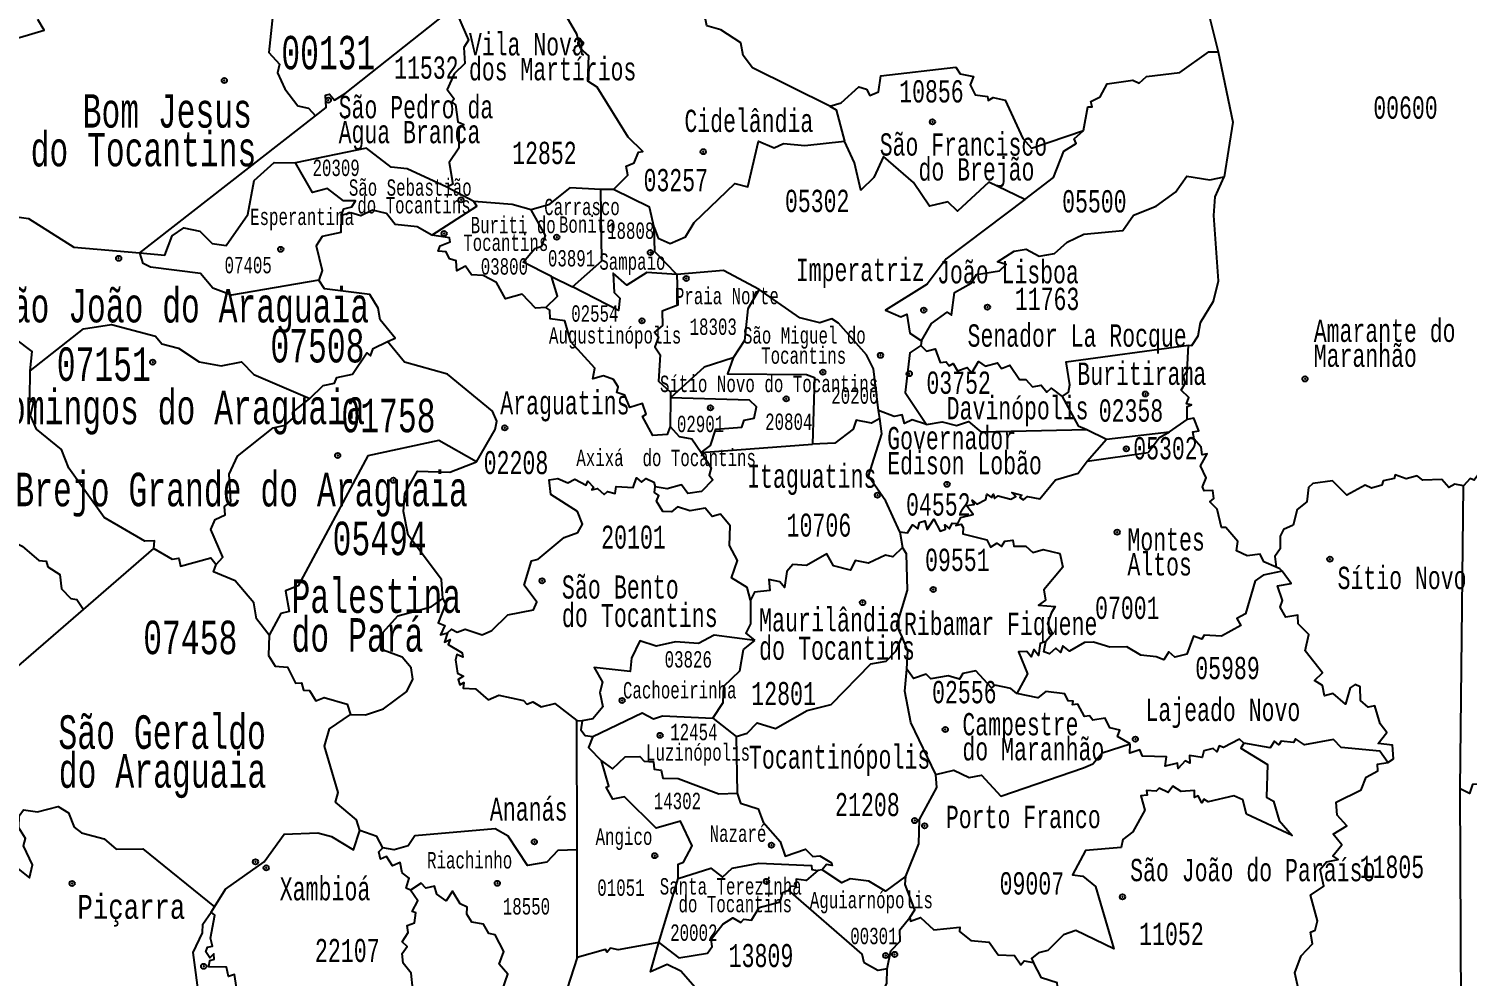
# Model space of a CAD drawing. Header units: millimetres. Extents: x 9851 to 10267, y 23387 to 23778.
# Drawn here: x 10101.29 to 10126.13, y 23658.81 to 23675.17 of the extents above; entities that cross this region are included whole.
import ezdxf
from ezdxf.enums import TextEntityAlignment as Align

# ---------------------------------------------------------------- set-up
doc = ezdxf.new("R2010")
doc.units = ezdxf.units.MM
doc.layers.add('3', color=7, linetype='Continuous')
doc.styles.add('MONOTXT', font='MONOTXT', dxfattribs={"height": 0.2})

# ---------------------------------------------------------------- blocks, each defined once
blk = doc.blocks.new('SEDE')
at = {"layer": '3', "color": 7, "linetype": 'Continuous'}
blk.add_circle((0, 0), 0.00451, dxfattribs=at)

msp = doc.modelspace()

# ---------------------------------------------------------------- linework, layer by layer
at = {"color": 7, "linetype": 'Continuous'}
for p, q in [((10103.205, 23671.305), (10106.237, 23673.674)), ((10108.971, 23672.189), (10108.507, 23672.441)), ((10111.383, 23672.401), (10111.169, 23672.399)), ((10110.317, 23670.897), (10110.68, 23670.72)), ((10116.703, 23669.786), (10116.691, 23669.706)), ((10112.369, 23668.799), (10112.363, 23668.308)), ((10115.985, 23668.446), (10115.96, 23668.58)), ((10120.99, 23668.215), (10121.293, 23668.427)), ((10119.561, 23668.254), (10119.898, 23668.086)), ((10119.569, 23667.706), (10119.898, 23668.086)), ((10119.898, 23668.086), (10120.99, 23668.215)), ((10112.902, 23667.859), (10114.822, 23667.998)), ((10126.007, 23662.05), (10126.067, 23667.278)), ((10116.334, 23666.489), (10116.378, 23666.218)), ((10102.234, 23665.145), (10103.444, 23666.196)), ((10098.765, 23662.155), (10102.234, 23665.145)), ((10110.754, 23663.227), (10110.842, 23663.222)), ((10110.757, 23660.995), (10110.754, 23663.227)), ((10113.099, 23663.267), (10113.507, 23662.954)), ((10113.507, 23662.954), (10113.52, 23661.974)), ((10126.035, 23656.668), (10126.007, 23662.05)), ((10110.759, 23659.135), (10110.757, 23660.995)), ((10114.992, 23660.649), (10114.914, 23660.64)), ((10112.167, 23659.395), (10112.504, 23660.501)), ((10104.438, 23659.918), (10104.496, 23660.011)), ((10110.759, 23659.135), (10110.354, 23657.897))]:
    msp.add_line(p, q, dxfattribs=at)
for points in [[(10115.12, 23673.837), (10113.784, 23674.501), (10113.624, 23674.713), (10113.584, 23674.932), (10113.241, 23675.158), (10112.995, 23675.228), (10112.972, 23675.34), (10112.69, 23675.503), (10112.71, 23675.574), (10112.62, 23675.585), (10112.434, 23675.951), (10112.203, 23676.086), (10112.147, 23676.25), (10111.56, 23676.504), (10110.956, 23676.949), (10110.789, 23676.989), (10110.692, 23676.939), (10110.503, 23677.014)], [(10111.383, 23672.401), (10111.635, 23672.647), (10111.603, 23672.804), (10111.741, 23672.857), (10111.817, 23673.041), (10111.892, 23673.057), (10111.641, 23673.3), (10111.101, 23674.169), (10110.942, 23674.268), (10110.958, 23674.708), (10110.816, 23674.832), (10110.75, 23675.079), (10110.567, 23675.397), (10110.617, 23676.143), (10110.173, 23676.755)], [(10104.627, 23676.659), (10105.512, 23675.528), (10105.43, 23674.765), (10105.614, 23674.565), (10105.58, 23674.411), (10105.708, 23674.139), (10105.932, 23673.842), (10106.117, 23673.804), (10106.237, 23673.674)], [(10121.523, 23675.946), (10121.549, 23675.631), (10121.682, 23675.377), (10121.83, 23674.779)], [(10106.237, 23673.674), (10106.425, 23673.816), (10106.41, 23674.03), (10106.483, 23674.044), (10106.566, 23673.94), (10106.753, 23674.055), (10108.633, 23675.547)], [(10108.633, 23675.547), (10108.883, 23674.977), (10108.803, 23674.85), (10108.817, 23674.576), (10108.635, 23674.399), (10108.511, 23674.128), (10108.634, 23673.965), (10108.592, 23673.909), (10108.654, 23673.861), (10108.698, 23673.566), (10108.803, 23673.522), (10108.712, 23673.451), (10108.715, 23673.111), (10108.545, 23672.864), (10108.611, 23672.49), (10108.507, 23672.441)], [(10100.83, 23671.964), (10100.923, 23672.101), (10100.813, 23672.175), (10100.806, 23672.379), (10100.535, 23673.032), (10100.58, 23673.294), (10100.733, 23673.565), (10100.74, 23673.93), (10100.693, 23674.123), (10100.483, 23674.409), (10100.614, 23674.928), (10100.784, 23675.068), (10101.124, 23675.022), (10101.552, 23675.151), (10101.441, 23675.335)], [(10119.505, 23673.418), (10119.579, 23673.829), (10119.651, 23673.828), (10119.632, 23673.916), (10119.793, 23674.001), (10119.911, 23674.223), (10120.357, 23674.29), (10120.466, 23674.237), (10120.593, 23674.351), (10121.17, 23674.421), (10121.667, 23674.774), (10121.83, 23674.779)], [(10121.83, 23674.779), (10122.083, 23673.559), (10121.934, 23672.62)], [(10115.12, 23673.837), (10115.318, 23673.896), (10115.622, 23674.171), (10115.753, 23674.131), (10115.814, 23674.025), (10115.965, 23674.083), (10116.003, 23674.364), (10117.301, 23674.514), (10117.375, 23674.398), (10117.602, 23674.353), (10117.544, 23674.209), (10117.635, 23674.031), (10117.843, 23674.005), (10117.854, 23673.935), (10117.942, 23673.987), (10118.153, 23673.94), (10118.456, 23673.281), (10118.606, 23673.114), (10119.505, 23673.418)], [(10115.12, 23673.837), (10115.234, 23673.775), (10115.374, 23673.235)], [(10112.09, 23671.743), (10112.155, 23671.559), (10112.363, 23671.467), (10112.63, 23671.58), (10112.779, 23671.831), (10113.484, 23672.502), (10113.704, 23672.443), (10113.889, 23673.234), (10114.162, 23673.116), (10114.319, 23673.191), (10114.69, 23673.157), (10115.374, 23673.235)], [(10118.492, 23672.226), (10117.87, 23672.525), (10117.327, 23672.022), (10117.158, 23672.184), (10116.846, 23672.112), (10116.57, 23672.52), (10116.049, 23672.966), (10115.883, 23672.607), (10115.655, 23672.389), (10115.548, 23672.861), (10115.374, 23673.235)], [(10118.492, 23672.226), (10118.987, 23672.606), (10119.166, 23673.06), (10119.376, 23673.193), (10119.345, 23673.274), (10119.505, 23673.418)], [(10108.507, 23672.441), (10107.822, 23672.756), (10107.547, 23672.783), (10107.117, 23673.113), (10105.893, 23672.859)], [(10103.205, 23671.305), (10103.635, 23671.267), (10103.764, 23671.596), (10103.962, 23671.739), (10104.242, 23671.682), (10104.455, 23671.467), (10104.695, 23671.432), (10105.071, 23671.967), (10105.179, 23672.557), (10105.527, 23672.863), (10105.893, 23672.859)], [(10106.679, 23671.947), (10106.726, 23672.064), (10106.865, 23672.1), (10106.931, 23672.203), (10106.721, 23672.203), (10106.448, 23672.416), (10106.186, 23672.346), (10105.893, 23672.859)], [(10116.703, 23669.786), (10116.88, 23670.082), (10117.146, 23670.282), (10117.222, 23670.226), (10117.274, 23670.619), (10117.563, 23670.781), (10117.655, 23670.932), (10118.051, 23670.993), (10118.167, 23671.105), (10118.018, 23671.147), (10118.308, 23671.333), (10118.511, 23671.369), (10118.736, 23671.245), (10119.005, 23671.293), (10119.219, 23671.489), (10119.508, 23671.626), (10120.18, 23671.689), (10120.366, 23671.956), (10120.756, 23672.113), (10121.093, 23672.355), (10121.29, 23672.628), (10121.685, 23672.565), (10121.934, 23672.62)], [(10121.316, 23669.708), (10121.374, 23669.702), (10121.485, 23669.872), (10121.522, 23670.104), (10121.75, 23670.471), (10121.836, 23670.819), (10121.752, 23671.95), (10121.78, 23672.273), (10121.934, 23672.62)], [(10111.169, 23672.399), (10110.63, 23672.429), (10110.264, 23672.136), (10109.964, 23672.046)], [(10110.68, 23670.72), (10111.184, 23671.167), (10111.169, 23672.399)], [(10112.09, 23671.743), (10112.01, 23672.096), (10111.383, 23672.401)], [(10108.25, 23671.609), (10107.994, 23671.755), (10107.615, 23671.797), (10107.463, 23671.983), (10107.223, 23672.043), (10107.019, 23671.943), (10106.851, 23671.997), (10106.679, 23671.947)], [(10108.25, 23671.609), (10109.025, 23672.109), (10108.971, 23672.189)], [(10109.964, 23672.046), (10109.633, 23672.14), (10108.971, 23672.189)], [(10110.317, 23670.897), (10109.827, 23671.142), (10110.026, 23671.377), (10110.147, 23671.422), (10110.21, 23671.607), (10109.964, 23672.046)], [(10118.492, 23672.226), (10117.134, 23671.202), (10116.805, 23670.764), (10116.082, 23670.317), (10116.346, 23670.2), (10116.454, 23670.244), (10116.506, 23669.919), (10116.703, 23669.786)], [(10101.31, 23669.268), (10101.347, 23669.601), (10101.063, 23669.814), (10100.913, 23669.834), (10100.603, 23670.196), (10100.662, 23670.237), (10100.641, 23670.657), (10100.701, 23670.695), (10100.622, 23670.806), (10100.671, 23670.861), (10100.593, 23670.91), (10100.674, 23671.087), (10100.422, 23671.275), (10100.365, 23671.482), (10100.64, 23671.655), (10100.83, 23671.964)], [(10100.83, 23671.964), (10101.28, 23671.899), (10102.063, 23671.4), (10103.205, 23671.305)], [(10106.679, 23671.947), (10106.677, 23671.656), (10106.356, 23671.589), (10106.251, 23671.426), (10106.353, 23671.001), (10106.295, 23670.833)], [(10112.481, 23670.931), (10112.102, 23671.321), (10112.09, 23671.743)], [(10110.218, 23670.361), (10110.04, 23670.351), (10109.807, 23670.589), (10109.52, 23670.513), (10109.362, 23670.79), (10109.133, 23670.916), (10108.934, 23670.923), (10108.829, 23671.073), (10108.679, 23670.993), (10108.666, 23671.165), (10108.551, 23671.204), (10108.497, 23671.322), (10108.36, 23671.333), (10108.393, 23671.428), (10108.563, 23671.493), (10108.554, 23671.562), (10108.25, 23671.609)], [(10106.295, 23670.833), (10104.79, 23670.571), (10104.465, 23670.696), (10104.252, 23670.948), (10103.388, 23671.057), (10103.263, 23671.123), (10103.205, 23671.305)], [(10113.899, 23670.67), (10113.286, 23671.001), (10112.481, 23670.931)], [(10107.48, 23669.774), (10107.616, 23669.833), (10107.354, 23670.145), (10107.323, 23670.348), (10107.176, 23670.583), (10106.393, 23670.686), (10106.295, 23670.833)], [(10110.218, 23670.361), (10110.418, 23670.555), (10110.317, 23670.897)], [(10112.481, 23670.931), (10111.963, 23670.968), (10111.618, 23670.746), (10111.378, 23670.956), (10111.395, 23670.62), (10111.494, 23670.524), (10111.471, 23670.311), (10110.68, 23670.72)], [(10112.481, 23670.931), (10112.499, 23670.402), (10112.224, 23670.3), (10112.233, 23670.048), (10112.096, 23669.932), (10112.161, 23669.857), (10112.101, 23669.681), (10112.189, 23669.545), (10112.16, 23669.091), (10112.372, 23668.896), (10112.369, 23668.799)], [(10127.76, 23670.804), (10128.602, 23668.889), (10128.345, 23668.852), (10128.318, 23668.55), (10128.089, 23668.627), (10128.005, 23668.591), (10127.684, 23668.31), (10127.457, 23668.243), (10127.434, 23668.134), (10127.323, 23668.117), (10127.291, 23668.023), (10127.006, 23668.025), (10126.937, 23667.818), (10126.694, 23667.555), (10126.379, 23667.553), (10126.253, 23667.381), (10126.182, 23667.41), (10126.067, 23667.278)], [(10113.899, 23670.67), (10113.705, 23670.339), (10113.648, 23669.79), (10113.45, 23669.492)], [(10115.96, 23668.58), (10115.876, 23669.302), (10115.755, 23669.541), (10115.271, 23670.089), (10115.154, 23670.165), (10114.951, 23670.097), (10114.605, 23670.182), (10113.899, 23670.67)], [(10112.363, 23668.308), (10112.312, 23668.166), (10112.065, 23668.151), (10111.886, 23668.481), (10111.947, 23668.52), (10111.889, 23668.702), (10111.668, 23668.635), (10111.582, 23668.848), (10111.444, 23668.893), (10111.466, 23668.992), (10111.385, 23669.12), (10111.215, 23669.181), (10111.027, 23669.129), (10111.063, 23669.315), (10110.65, 23669.769), (10110.544, 23670.129), (10110.292, 23670.164), (10110.288, 23670.314), (10110.218, 23670.361)], [(10101.31, 23669.268), (10102.229, 23669.993), (10102.717, 23670.07), (10103.473, 23669.868), (10103.585, 23669.731), (10103.875, 23669.661), (10104.232, 23669.422), (10104.611, 23669.352), (10104.96, 23669.423), (10105.175, 23669.205), (10106.14, 23668.788)], [(10106.14, 23668.788), (10106.369, 23669.014), (10106.567, 23669.054), (10106.608, 23669.154), (10106.877, 23669.21), (10107.127, 23669.579), (10107.19, 23669.527), (10107.232, 23669.651), (10107.48, 23669.774)], [(10109.021, 23667.697), (10109.344, 23668.254), (10109.372, 23668.395), (10109.296, 23668.573), (10108.518, 23669.208), (10107.775, 23669.419), (10107.48, 23669.774)], [(10116.691, 23669.706), (10116.505, 23669.575), (10116.425, 23668.89), (10116.794, 23668.339)], [(10116.691, 23669.706), (10116.791, 23669.605), (10116.94, 23669.648), (10117.03, 23669.41), (10117.132, 23669.423), (10117.182, 23669.351), (10117.25, 23669.396), (10117.33, 23669.265), (10117.496, 23669.322), (10117.572, 23669.232), (10117.692, 23669.431), (10117.807, 23669.349), (10118.019, 23669.404), (10118.089, 23669.305), (10118.233, 23669.362), (10118.397, 23669.12), (10118.507, 23669.12), (10118.625, 23668.993), (10118.773, 23669.021), (10118.872, 23668.898), (10118.943, 23668.968), (10119.137, 23668.824)], [(10119.137, 23668.824), (10119.243, 23668.898), (10119.269, 23669.027), (10119.203, 23669.425), (10121.316, 23669.708)], [(10121.293, 23668.427), (10121.296, 23668.651), (10121.369, 23668.681), (10121.284, 23668.695), (10121.32, 23668.806), (10121.193, 23668.931), (10121.267, 23669.06), (10121.231, 23669.174), (10121.294, 23669.265), (10121.316, 23669.708)], [(10103.444, 23666.196), (10103.457, 23666.332), (10103.291, 23666.323), (10102.588, 23666.734), (10101.976, 23667.585), (10101.853, 23667.909), (10101.421, 23668.259), (10101.318, 23668.494), (10101.367, 23668.715), (10101.303, 23668.781), (10101.31, 23669.268)], [(10113.45, 23669.492), (10112.953, 23669.332), (10112.369, 23668.799)], [(10113.45, 23669.492), (10113.355, 23669.215), (10114.72, 23669.204), (10114.86, 23669.151), (10114.822, 23667.998)], [(10104.524, 23665.922), (10104.638, 23666.05), (10104.428, 23666.525), (10104.506, 23666.701), (10104.679, 23666.779), (10104.667, 23666.924), (10104.775, 23667.006), (10104.747, 23667.483), (10104.892, 23667.793), (10105.51, 23668.282), (10105.717, 23668.328), (10105.854, 23668.452), (10105.845, 23668.555), (10106.14, 23668.788)], [(10112.902, 23667.859), (10113.062, 23667.976), (10113.152, 23668.262), (10113.602, 23668.294), (10113.642, 23668.413), (10113.818, 23668.447), (10113.858, 23668.646), (10113.734, 23668.763), (10112.369, 23668.799)], [(10119.137, 23668.824), (10119.412, 23668.319), (10119.561, 23668.254)], [(10116.794, 23668.339), (10116.547, 23668.422), (10116.411, 23668.359), (10116.374, 23668.509), (10116.234, 23668.477), (10115.96, 23668.58)], [(10112.363, 23668.308), (10112.517, 23668.133), (10112.741, 23668.095), (10112.902, 23667.859)], [(10115.985, 23668.446), (10115.844, 23668.363), (10115.577, 23668.413), (10115.525, 23668.258), (10115.21, 23668.018), (10114.822, 23667.998)], [(10116.334, 23666.489), (10116.091, 23667.014), (10115.788, 23667.447), (10116.019, 23668.177), (10115.985, 23668.446)], [(10116.794, 23668.339), (10117.065, 23668.389), (10117.312, 23668.32), (10117.516, 23668.39), (10117.731, 23668.212), (10119.561, 23668.254)], [(10122.833, 23665.874), (10122.616, 23665.968), (10122.555, 23666.103), (10122.329, 23666.072), (10122.144, 23666.158), (10122.17, 23666.319), (10121.963, 23666.559), (10121.885, 23666.562), (10121.812, 23666.879), (10121.685, 23667.006), (10121.752, 23667.063), (10121.736, 23667.201), (10121.586, 23667.193), (10121.558, 23667.266), (10121.625, 23667.42), (10121.526, 23667.625), (10121.639, 23667.833), (10121.551, 23667.814), (10121.535, 23667.95), (10121.415, 23668.089), (10121.394, 23668.212), (10121.494, 23668.231), (10121.412, 23668.451), (10121.293, 23668.427)], [(10109.021, 23667.697), (10108.367, 23668.066), (10107.142, 23667.801), (10105.938, 23665.553), (10105.722, 23665.47), (10105.781, 23665.11), (10105.642, 23665.073), (10105.438, 23664.703)], [(10119.569, 23667.706), (10120.619, 23667.858), (10120.812, 23668.108), (10120.99, 23668.215)], [(10112.902, 23667.859), (10113.071, 23667.59), (10113.038, 23667.464), (10113.101, 23667.387), (10112.907, 23667.184), (10112.672, 23667.147), (10112.56, 23667.296), (10112.312, 23667.229), (10112.105, 23667.262)], [(10108.44, 23665.335), (10108.413, 23665.664), (10107.837, 23666.428), (10107.758, 23666.838), (10107.78, 23667.146), (10107.999, 23667.532), (10108.556, 23667.515), (10109.021, 23667.697)], [(10117.333, 23666.632), (10117.387, 23666.731), (10117.595, 23666.783), (10117.48, 23666.941), (10117.615, 23666.96), (10117.58, 23667.034), (10117.663, 23666.965), (10117.816, 23667.043), (10117.835, 23667.137), (10117.912, 23667.08), (10117.951, 23667.138), (10117.964, 23667.064), (10118.027, 23667.106), (10118.249, 23667.05), (10118.335, 23667.095), (10118.263, 23667.165), (10118.44, 23667.122), (10118.406, 23667.08), (10118.468, 23667.038), (10118.537, 23667.095), (10118.749, 23667.055), (10119.022, 23667.385), (10119.411, 23667.502), (10119.569, 23667.706)], [(10108.519, 23664.742), (10108.59, 23664.808), (10108.688, 23664.755), (10108.824, 23664.807), (10109.118, 23664.707), (10109.287, 23664.782), (10109.561, 23665.054), (10110.004, 23665.14), (10110.06, 23665.269), (10109.84, 23665.566), (10109.97, 23665.983), (10110.084, 23666.015), (10110.534, 23666.391), (10110.772, 23666.476), (10110.853, 23666.617), (10110.762, 23666.836), (10110.301, 23667.13), (10110.276, 23667.385), (10110.422, 23667.408), (10110.595, 23667.335), (10110.717, 23667.397), (10110.912, 23667.292), (10110.944, 23667.363), (10111.04, 23667.258), (10111.01, 23667.214), (10111.107, 23667.232), (10111.226, 23667.131), (10111.28, 23667.182), (10111.413, 23667.151), (10111.43, 23667.272), (10111.726, 23667.254), (10111.783, 23667.419), (10111.869, 23667.346), (10111.947, 23667.408), (10112.085, 23667.346), (10112.105, 23667.262)], [(10126.067, 23667.278), (10125.918, 23667.309), (10125.814, 23667.252), (10125.693, 23667.39), (10125.363, 23667.38), (10125.269, 23667.451), (10125.077, 23667.404), (10124.887, 23667.471), (10124.872, 23667.406), (10124.677, 23667.368), (10124.658, 23667.291), (10124.478, 23667.241), (10124.369, 23667.292), (10124.05, 23667.117), (10123.805, 23667.369), (10123.462, 23667.323), (10123.388, 23667.251), (10123.363, 23667.004), (10123.193, 23666.871), (10123.122, 23666.599), (10122.956, 23666.528), (10122.899, 23666.412), (10122.899, 23666.193), (10122.808, 23666.062), (10122.833, 23665.874)], [(10113.749, 23665.305), (10113.692, 23665.525), (10113.425, 23665.691), (10113.53, 23665.994), (10113.387, 23666.251), (10113.402, 23666.592), (10113.232, 23666.789), (10113.092, 23666.751), (10112.967, 23666.893), (10112.705, 23666.849), (10112.492, 23666.92), (10112.39, 23666.831), (10112.24, 23666.84), (10112.128, 23667.018), (10112.167, 23667.113), (10112.095, 23667.168), (10112.105, 23667.262)], [(10096.182, 23665.781), (10096.606, 23665.808), (10097.008, 23666.16), (10097.399, 23666.291), (10097.763, 23666.547), (10098.073, 23666.594), (10098.418, 23666.841), (10100.237, 23666.416), (10100.419, 23666.488), (10100.782, 23666.441), (10101.174, 23666.239), (10101.46, 23665.989), (10101.588, 23665.98), (10101.618, 23665.879), (10101.821, 23665.751), (10101.854, 23665.5), (10102.01, 23665.334), (10102.115, 23665.319), (10102.234, 23665.145)], [(10116.334, 23666.489), (10116.462, 23666.467), (10116.552, 23666.61), (10116.642, 23666.537), (10116.669, 23666.648), (10116.765, 23666.676), (10116.803, 23666.529), (10116.919, 23666.707), (10117.028, 23666.498), (10117.122, 23666.535), (10117.111, 23666.608), (10117.188, 23666.538), (10117.234, 23666.638), (10117.333, 23666.632)], [(10117.333, 23666.632), (10117.299, 23666.596), (10117.393, 23666.619), (10117.425, 23666.562), (10117.417, 23666.451), (10117.832, 23666.351), (10117.895, 23666.22), (10118.009, 23666.289), (10118.09, 23666.234), (10118.146, 23666.324), (10118.281, 23666.345), (10118.301, 23666.239), (10118.51, 23666.238), (10118.627, 23666.13), (10118.805, 23666.181), (10119.097, 23666.114), (10119.146, 23665.877), (10118.82, 23665.484), (10118.846, 23665.304), (10118.724, 23665.218), (10119.013, 23665.195), (10118.943, 23665.081), (10118.882, 23664.899), (10118.967, 23664.725), (10118.855, 23664.595)], [(10103.444, 23666.196), (10103.765, 23666.015), (10103.877, 23666.032), (10103.908, 23665.892), (10104.429, 23666.04), (10104.524, 23665.922)], [(10116.378, 23666.218), (10116.212, 23666.056), (10116.086, 23666.082), (10115.792, 23665.944), (10115.561, 23665.992), (10115.479, 23665.827), (10115.188, 23665.899), (10115.071, 23666.104), (10114.72, 23665.907), (10114.481, 23665.921), (10114.379, 23665.799), (10114.337, 23665.527), (10114.258, 23665.62), (10114.067, 23665.661), (10114.087, 23665.474), (10113.819, 23665.447), (10113.749, 23665.305)], [(10116.37, 23664.67), (10116.277, 23664.867), (10116.461, 23665.476), (10116.446, 23666.105), (10116.378, 23666.218)], [(10105.438, 23664.703), (10105.22, 23664.983), (10105.172, 23665.261), (10104.849, 23665.638), (10104.479, 23665.794), (10104.524, 23665.922)], [(10122.932, 23665.808), (10122.604, 23665.736), (10122.469, 23665.638), (10122.304, 23665.07), (10122.152, 23664.987), (10122.219, 23664.871), (10121.887, 23664.684), (10121.59, 23664.702), (10121.545, 23664.632), (10121.404, 23664.683), (10121.291, 23664.371), (10121.08, 23664.324), (10120.977, 23664.411), (10120.893, 23664.277), (10120.76, 23664.329), (10120.494, 23664.356), (10120.252, 23664.503), (10119.957, 23664.494), (10119.676, 23664.583), (10119.519, 23664.574), (10119.26, 23664.428), (10119.145, 23664.519), (10119.104, 23664.405), (10119.025, 23664.479), (10118.915, 23664.379), (10118.816, 23664.413), (10118.855, 23664.595)], [(10122.932, 23665.808), (10122.892, 23665.849), (10122.833, 23665.874)], [(10124.762, 23662.502), (10124.858, 23662.564), (10124.84, 23662.804), (10124.593, 23662.829), (10124.745, 23663.022), (10124.627, 23663.168), (10124.538, 23663.483), (10124.421, 23663.458), (10124.285, 23663.575), (10124.283, 23663.807), (10124.193, 23663.848), (10124.112, 23663.791), (10124.028, 23663.511), (10123.818, 23663.693), (10123.664, 23663.655), (10123.63, 23663.834), (10123.491, 23663.919), (10123.631, 23664.05), (10123.334, 23664.433), (10123.394, 23664.711), (10123.213, 23664.898), (10123.205, 23665.048), (10122.996, 23665.01), (10122.9, 23665.187), (10122.941, 23665.303), (10122.852, 23665.552), (10123.09, 23665.596), (10122.932, 23665.808)], [(10106.844, 23663.33), (10107.102, 23663.323), (10107.412, 23663.427), (10107.814, 23663.728), (10107.92, 23663.941), (10107.888, 23664.139), (10107.737, 23664.324), (10107.405, 23664.44), (10107.409, 23664.754), (10107.659, 23665.035), (10108.236, 23665.193), (10108.44, 23665.335)], [(10108.44, 23665.335), (10108.486, 23665.239), (10108.358, 23664.916), (10108.47, 23664.871), (10108.397, 23664.71), (10108.519, 23664.742)], [(10113.749, 23665.305), (10113.753, 23664.899), (10113.669, 23664.737), (10113.829, 23664.611)], [(10105.438, 23664.703), (10105.429, 23664.352), (10105.54, 23664.166), (10105.757, 23664.149), (10105.893, 23663.875), (10105.997, 23663.877), (10106.033, 23663.751), (10106.135, 23663.748), (10106.247, 23663.566), (10106.388, 23663.623), (10106.785, 23663.509), (10106.844, 23663.33)], [(10108.519, 23664.742), (10108.467, 23664.583), (10108.563, 23664.629), (10108.528, 23664.543), (10108.771, 23664.396), (10108.781, 23664.324), (10108.679, 23664.366), (10108.655, 23664.278), (10108.69, 23664.046), (10108.797, 23663.994), (10108.702, 23663.938), (10108.729, 23663.843), (10108.802, 23663.882), (10108.791, 23663.784), (10109.001, 23663.777), (10109.222, 23663.583), (10109.403, 23663.665), (10109.833, 23663.576), (10109.886, 23663.512), (10109.995, 23663.553), (10110.138, 23663.463), (10110.375, 23663.523), (10110.754, 23663.227)], [(10113.829, 23664.611), (10113.125, 23664.699), (10112.852, 23664.558), (10112.457, 23664.586), (10112.123, 23664.51), (10111.838, 23664.606), (10111.697, 23664.307), (10111.672, 23664.073), (10111.052, 23664.143), (10111.195, 23663.891), (10111.148, 23663.714), (10111.2, 23663.465), (10111.031, 23663.256), (10110.842, 23663.222)], [(10113.099, 23663.267), (10113.28, 23663.538), (10113.29, 23663.819), (10113.569, 23664.087), (10113.633, 23664.456), (10113.829, 23664.611)], [(10113.507, 23662.954), (10113.695, 23663.01), (10113.867, 23663.189), (10114.186, 23663.092), (10114.732, 23663.399), (10115.143, 23663.505), (10115.832, 23664.209), (10116.094, 23664.252), (10116.267, 23664.43), (10116.37, 23664.67)], [(10116.454, 23664.113), (10116.472, 23664.433), (10116.37, 23664.67)], [(10118.855, 23664.595), (10118.754, 23664.559), (10118.726, 23664.353), (10118.646, 23664.455), (10118.601, 23664.325), (10118.525, 23664.422), (10118.383, 23664.416), (10118.534, 23664.034), (10118.353, 23663.693)], [(10116.951, 23662.297), (10116.524, 23663.195), (10116.419, 23663.735), (10116.454, 23664.113)], [(10118.353, 23663.693), (10118.249, 23663.782), (10117.971, 23663.838), (10117.913, 23663.79), (10117.643, 23664.086), (10117.417, 23664.039), (10117.362, 23663.942), (10117.167, 23664.002), (10116.868, 23663.946), (10116.786, 23664.03), (10116.57, 23663.951), (10116.454, 23664.113)], [(10120.308, 23662.825), (10120.092, 23662.954), (10120.13, 23663.062), (10119.961, 23663.1), (10119.877, 23663.266), (10119.665, 23663.236), (10119.607, 23663.309), (10119.52, 23663.296), (10119.408, 23663.508), (10119.312, 23663.496), (10119.327, 23663.564), (10119.24, 23663.569), (10119.179, 23663.688), (10118.851, 23663.73), (10118.715, 23663.617), (10118.353, 23663.693)], [(10107.003, 23661.329), (10106.945, 23661.511), (10106.582, 23661.816), (10106.629, 23661.983), (10106.395, 23662.783), (10106.481, 23663.084), (10106.844, 23663.33)], [(10111.031, 23662.951), (10111.883, 23663.362), (10112.077, 23663.259), (10112.232, 23663.308), (10113.099, 23663.267)], [(10110.842, 23663.222), (10110.821, 23663.065), (10110.899, 23662.967), (10111.031, 23662.951)], [(10111.031, 23662.951), (10110.956, 23662.759), (10111.18, 23662.53)], [(10116.951, 23662.297), (10117.265, 23662.371), (10117.527, 23662.243), (10117.74, 23662.284), (10118.075, 23661.923), (10119.504, 23662.409), (10119.662, 23662.478), (10119.825, 23662.667), (10120.308, 23662.825)], [(10122.273, 23662.834), (10122.221, 23662.75), (10122.683, 23662.47), (10122.663, 23661.902), (10122.786, 23661.834), (10122.883, 23661.499), (10123.108, 23661.241), (10122.318, 23661.61), (10122.258, 23661.858), (10122.102, 23661.926), (10121.656, 23661.825), (10121.581, 23661.87), (10121.547, 23661.807), (10121.485, 23661.929), (10121.418, 23661.897), (10121.418, 23662.019), (10121.192, 23662.003), (10121.048, 23662.091), (10120.967, 23661.984), (10120.812, 23662.062), (10120.757, 23662.006), (10120.594, 23662.021), (10120.605, 23661.939), (10120.493, 23661.926), (10120.56, 23661.68), (10120.353, 23661.303), (10120.182, 23661.173), (10120.156, 23661.032), (10119.538, 23660.982), (10119.312, 23660.562), (10119.49, 23660.539), (10119.712, 23660.362), (10120.027, 23659.282), (10119.372, 23659.599), (10119.157, 23659.525), (10118.887, 23659.253), (10118.728, 23659.218), (10118.603, 23659.117), (10118.637, 23659.051)], [(10122.273, 23662.834), (10122.199, 23662.903), (10121.922, 23662.763), (10121.844, 23662.788), (10121.806, 23662.687), (10121.742, 23662.744), (10121.583, 23662.706), (10121.555, 23662.586), (10121.337, 23662.623), (10121.341, 23662.489), (10121.257, 23662.532), (10121.137, 23662.398), (10121.129, 23662.489), (10120.913, 23662.439), (10120.937, 23662.601), (10120.524, 23662.612), (10120.474, 23662.722), (10120.305, 23662.665), (10120.308, 23662.825)], [(10124.762, 23662.502), (10124.621, 23662.698), (10123.952, 23662.762), (10123.821, 23662.898), (10123.323, 23662.806), (10123.168, 23662.912), (10123.133, 23662.846), (10122.919, 23662.871), (10122.879, 23662.807), (10122.8, 23662.871), (10122.726, 23662.757), (10122.273, 23662.834)], [(10111.18, 23662.53), (10111.369, 23662.395), (10111.587, 23662.6), (10111.841, 23662.605), (10111.914, 23662.525), (10112.077, 23662.512), (10112.088, 23662.388), (10112.21, 23662.372), (10112.239, 23662.229), (10112.504, 23662.227), (10113.204, 23661.963), (10113.52, 23661.974)], [(10112.504, 23660.501), (10112.501, 23660.749), (10112.594, 23660.781), (10112.743, 23661.066), (10112.54, 23661.487), (10112.125, 23661.371), (10111.577, 23661.91), (10111.372, 23661.872), (10111.258, 23662.074), (10111.305, 23662.096), (10111.18, 23662.53)], [(10123.237, 23658.509), (10123.154, 23658.868), (10123.263, 23659.162), (10123.458, 23659.37), (10123.427, 23659.57), (10123.503, 23659.607), (10123.546, 23659.77), (10123.426, 23660.211), (10123.655, 23660.366), (10123.592, 23660.654), (10123.699, 23660.786), (10123.903, 23660.829), (10123.81, 23660.893), (10123.963, 23661.083), (10123.817, 23661.267), (10124.052, 23661.41), (10123.884, 23661.59), (10123.868, 23661.816), (10124.301, 23662.028), (10124.386, 23662.252), (10124.59, 23662.357), (10124.582, 23662.476), (10124.762, 23662.502)], [(10131.893, 23661.363), (10131.726, 23661.844), (10131.609, 23661.95), (10131.048, 23662.207), (10130.749, 23662.235), (10130.527, 23662.158), (10130.172, 23662.34), (10126.225, 23662.125), (10126.169, 23661.966), (10126.007, 23662.05)], [(10098.765, 23662.155), (10099.257, 23662.087), (10099.434, 23661.811), (10100.11, 23661.414), (10100.204, 23661.301), (10100.217, 23661.048), (10100.754, 23660.942), (10101.3, 23660.508), (10101.348, 23660.735), (10101.195, 23661.063), (10101.232, 23661.189), (10101.117, 23661.375), (10101.119, 23661.584), (10101.196, 23661.685), (10101.437, 23661.653), (10101.795, 23661.742), (10101.97, 23661.633), (10102.072, 23661.386), (10102.195, 23661.29), (10102.589, 23661.183), (10102.795, 23661.006), (10103.258, 23661.012), (10104.496, 23660.011)], [(10116.437, 23660.542), (10116.657, 23661.1), (10116.67, 23661.516), (10116.97, 23662.069), (10116.951, 23662.297)], [(10113.52, 23661.974), (10113.58, 23661.802), (10113.885, 23661.704), (10113.971, 23661.471), (10114.264, 23661.137), (10114.352, 23660.883), (10114.701, 23661.006), (10114.827, 23660.881), (10114.95, 23660.891), (10115.15, 23660.771), (10115.165, 23660.724), (10115.066, 23660.738), (10114.992, 23660.649)], [(10104.496, 23660.011), (10104.685, 23660.317), (10105.351, 23660.788), (10105.697, 23661.266), (10106.281, 23661.285), (10106.513, 23661.227), (10106.893, 23660.994), (10107.003, 23661.329)], [(10107.401, 23661.031), (10107.295, 23661.226), (10107.003, 23661.329)], [(10110.757, 23660.995), (10110.423, 23660.983), (10110.235, 23660.78), (10109.903, 23660.724), (10109.569, 23661.229), (10109.34, 23661.357), (10107.952, 23661.235), (10107.838, 23661.062), (10107.595, 23660.994), (10107.401, 23661.031)], [(10107.881, 23660.297), (10107.807, 23660.33), (10107.858, 23660.506), (10107.738, 23660.596), (10107.699, 23660.775), (10107.566, 23660.718), (10107.462, 23660.878), (10107.361, 23660.835), (10107.33, 23660.957), (10107.401, 23661.031)], [(10112.504, 23660.501), (10113.066, 23660.68), (10113.27, 23660.523), (10113.437, 23660.675), (10113.895, 23660.761), (10114.805, 23660.725), (10114.813, 23660.655), (10114.914, 23660.64)], [(10114.914, 23660.64), (10114.713, 23660.467), (10114.542, 23660.49), (10114.532, 23660.363), (10114.442, 23660.368), (10114.406, 23660.296)], [(10116.437, 23660.542), (10116.083, 23660.279), (10115.796, 23660.451), (10115.471, 23660.494), (10115.331, 23660.424), (10114.992, 23660.649)], [(10109.464, 23658.563), (10109.561, 23658.848), (10109.413, 23659.018), (10109.491, 23659.24), (10109.342, 23659.527), (10109.235, 23659.547), (10109.139, 23659.71), (10108.94, 23659.746), (10108.851, 23659.881), (10108.86, 23660.001), (10108.738, 23660.06), (10108.607, 23660.282), (10108.495, 23660.115), (10108.335, 23660.227), (10108.292, 23660.369), (10108.142, 23660.331), (10108.061, 23660.42), (10107.881, 23660.297)], [(10116.505, 23659.827), (10116.593, 23659.959), (10116.424, 23660.395), (10116.437, 23660.542)], [(10106.896, 23656.271), (10107.15, 23656.648), (10107.083, 23656.939), (10107.219, 23656.963), (10107.385, 23656.874), (10107.643, 23657.63), (10107.783, 23657.781), (10107.749, 23657.929), (10107.888, 23658.218), (10107.92, 23658.589), (10107.892, 23658.865), (10107.754, 23659.038), (10107.736, 23659.205), (10107.823, 23659.323), (10107.736, 23659.404), (10107.84, 23659.569), (10107.822, 23659.687), (10107.951, 23659.736), (10107.969, 23659.904), (10107.91, 23659.928), (10108.007, 23660.113), (10107.881, 23660.297)], [(10112.167, 23659.395), (10112.516, 23659.128), (10113.011, 23659.207), (10113.089, 23659.324), (10113.07, 23659.451), (10113.272, 23659.712), (10113.449, 23659.821), (10113.585, 23659.739), (10113.636, 23659.798), (10113.77, 23659.781), (10113.903, 23659.997), (10114.266, 23660.095), (10114.309, 23660.259), (10114.406, 23660.296)], [(10116.112, 23658.941), (10115.951, 23658.908), (10115.715, 23659.042), (10115.683, 23659.191), (10114.406, 23660.296)], [(10104.1, 23658.16), (10104.237, 23658.398), (10104.123, 23659.219), (10104.289, 23659.558), (10104.294, 23659.708), (10104.438, 23659.918)], [(10104.888, 23658.539), (10104.837, 23658.843), (10104.738, 23658.808), (10104.699, 23658.969), (10104.397, 23658.972), (10104.416, 23659.085), (10104.491, 23659.104), (10104.482, 23659.2), (10104.412, 23659.128), (10104.345, 23659.231), (10104.372, 23659.314), (10104.458, 23659.329), (10104.423, 23659.466), (10104.497, 23659.867), (10104.438, 23659.918)], [(10116.112, 23658.941), (10116.176, 23659.252), (10116.336, 23659.417), (10116.332, 23659.614), (10116.505, 23659.827)], [(10116.505, 23659.827), (10116.515, 23659.76), (10116.69, 23659.825), (10116.918, 23659.614), (10117.369, 23659.66), (10117.363, 23659.585), (10117.557, 23659.43), (10117.873, 23659.4), (10118.031, 23659.183), (10118.31, 23659.169), (10118.423, 23659.01), (10118.481, 23659.076), (10118.637, 23659.051)], [(10112.167, 23659.395), (10111.468, 23659.267), (10111.331, 23659.297), (10111.279, 23659.229), (10111.249, 23659.273), (10110.759, 23659.135)], [(10115.795, 23657.828), (10115.623, 23657.567), (10115.425, 23657.739), (10115.083, 23657.775), (10114.824, 23657.683), (10114.538, 23657.783), (10114.029, 23657.67), (10113.853, 23657.683), (10113.8, 23657.756), (10113.66, 23657.722), (10113.153, 23658.104), (10113.002, 23658.048), (10113.08, 23658.293), (10112.549, 23658.896), (10112.31, 23659.011), (10112.027, 23658.889), (10112.167, 23659.395)], [(10115.795, 23657.828), (10115.77, 23658.084), (10116.109, 23658.684), (10116.112, 23658.941)], [(10121.999, 23658.007), (10121.144, 23657.974), (10121.072, 23658.173), (10120.896, 23658.226), (10120.807, 23658.174), (10120.675, 23658.224), (10120.333, 23658.099), (10120.156, 23658.096), (10119.893, 23658.222), (10119.539, 23658.181), (10119.074, 23658.465), (10119.046, 23658.695), (10118.776, 23658.785), (10118.637, 23659.051)]]:
    msp.add_lwpolyline(points, dxfattribs=at)
for p in [(10110.694, 23674.799), (10104.663, 23674.28), (10106.46, 23673.943), (10116.894, 23673.566), (10112.935, 23673.052), (10108.752, 23672.221), (10108.46, 23671.638), (10110.405, 23671.574), (10105.638, 23671.366), (10112.022, 23671.31), (10102.838, 23671.21), (10112.641, 23670.863), (10116.744, 23670.316), (10117.844, 23670.368), (10111.877, 23670.13), (10115.997, 23669.535), (10103.427, 23669.418), (10115.002, 23669.243), (10116.494, 23669.218), (10123.33, 23669.127), (10114.369, 23668.782), (10120.574, 23668.866), (10113.06, 23668.627), (10109.508, 23668.282), (10106.622, 23667.805), (10120.243, 23667.92), (10107.583, 23667.377), (10117.147, 23667.307), (10115.944, 23667.118), (10120.085, 23666.48), (10123.76, 23666.013), (10110.152, 23665.641), (10116.908, 23665.491), (10115.688, 23665.263), (10111.535, 23663.574), (10117.116, 23663.071), (10112.191, 23662.971), (10120.399, 23662.907), (10116.588, 23661.499), (10116.76, 23661.41), (10110.019, 23661.132), (10114.113, 23661.074), (10112.099, 23660.893), (10105.202, 23660.788), (10105.388, 23660.682), (10102.035, 23660.413), (10109.38, 23660.416), (10114.027, 23660.449), (10120.177, 23660.182), (10116.088, 23659.168), (10116.241, 23659.188), (10104.308, 23658.982)]:
    msp.add_point(p, dxfattribs=at)

# ---------------------------------------------------------------- block references
for p, xscale, yscale, zscale, rotation in [((10110.819, 23674.924), 9.999978592657722, 9.999978592657722, 10, 0.4471702037331787), ((10104.663, 23674.28), 10, 10, 10, 0.4274251710004897), ((10106.46, 23673.943), 10.000010793914, 10.000010793914, 10, 0.436496269233254), ((10116.894, 23673.566), 10.0000191072668, 10.0000191072668, 10, 0.4759841818243379), ((10112.935, 23673.052), 10, 10, 10, 0.4661127527455143), ((10108.752, 23672.221), 9.999989223204826, 9.999989223204826, 10, 0.4549073132618111), ((10108.46, 23671.638), 10, 10, 10, 0.4567748889488876), ((10110.405, 23671.574), 10, 10, 10, 0.4653123653833077), ((10102.838, 23671.21), 10, 10, 10, 0.4335615045305542), ((10105.638, 23671.366), 9.999976778235169, 9.999976778235169, 10, 0.4458362176754807), ((10112.022, 23671.31), 10.000015249669, 10.000015249669, 10, 0.473316230781397), ((10112.641, 23670.863), 10.00002259764344, 10.00002259764344, 10, 0.4783853359984606), ((10116.744, 23670.316), 10, 10, 10, 0.4978636197902782), ((10117.844, 23670.368), 10.0000106789883, 10.0000106789883, 10, 0.5015987408370783), ((10111.877, 23670.13), 9.999977979754822, 9.999977979754822, 10, 0.4797215436638086), ((10115.997, 23669.535), 10, 10, 10, 0.4999979751943686), ((10103.427, 23669.418), 10.00002117289165, 10.00002117289165, 10, 0.4442333651574862), ((10115.002, 23669.243), 10, 10, 10, 0.4978636197902782), ((10116.494, 23669.218), 10.00001476643917, 10.00001476643917, 10, 0.5042666818335115), ((10123.33, 23669.127), 10, 10, 10, 0.5298812698553801), ((10114.369, 23668.782), 10, 10, 10, 0.4981304142914773), ((10120.574, 23668.866), 10, 10, 10, 0.5221442609180943), ((10113.06, 23668.627), 10, 10, 10, 0.4935949048426713), ((10109.508, 23668.282), 9.999977200425908, 9.999977200425908, 10, 0.4791879517154216), ((10106.622, 23667.805), 10, 10, 10, 0.4674467312780995), ((10120.243, 23667.92), 10, 10, 10, 0.5277469244805606), ((10107.583, 23667.377), 10.00001679010621, 10.00001679010621, 10, 0.4743834114455318), ((10117.147, 23667.307), 10, 10, 10, 0.5192095283933785), ((10115.944, 23667.118), 9.999985187351784, 9.999985187351784, 10, 0.5152076160175157), ((10120.085, 23666.48), 10.000020251427, 10.000020251427, 10, 0.5370846746033626), ((10123.76, 23666.013), 10, 10, 10, 0.5552290925550177), ((10110.152, 23665.641), 10, 10, 10, 0.4962628523300912), ((10116.908, 23665.491), 10, 10, 10, 0.5298812698553801), ((10115.688, 23665.263), 10, 10, 10, 0.5256125776410285), ((10111.535, 23663.574), 9.999983514202686, 9.999983514202686, 10, 0.5141404385333257), ((10117.116, 23663.071), 9.999988209904886, 9.999988209904886, 10, 0.5458913548427929), ((10112.191, 23662.971), 10, 10, 10, 0.5208102919274009), ((10120.399, 23662.907), 10.00001659061267, 10.00001659061267, 10, 0.5626992615119996), ((10116.588, 23661.499), 10, 10, 10, 0.5525611704824179), ((10116.76, 23661.41), 10, 10, 10, 0.5538951318189674), ((10110.019, 23661.132), 9.999988964621446, 9.999988964621446, 10, 0.5176087640487795), ((10114.113, 23661.074), 9.999980699057147, 9.999980699057147, 10, 0.5413558717455866), ((10105.202, 23660.788), 10, 10, 10, 0.4893261844153111), ((10112.099, 23660.893), 10.00001026926733, 10.00001026926733, 10, 0.5309484419916715), ((10105.388, 23660.682), 9.999999999999998, 9.999999999999998, 9.999999999999998, 0.4909269552147223), ((10102.035, 23660.413), 10, 10, 10, 0.4695810958755212), ((10109.38, 23660.416), 9.99998812371042, 9.99998812371042, 10, 0.517075175754217), ((10114.027, 23660.449), 9.99998555186232, 9.99998555186232, 10, 0.5442905968808844), ((10120.177, 23660.182), 10, 10, 10, 0.5795097698300324), ((10116.088, 23659.168), 10.00001704803835, 10.00001704803835, 10, 0.5629660529081492), ((10116.241, 23659.188), 10.00001842161631, 10.00001842161631, 10, 0.5637664269500724), ((10104.308, 23658.982), 10, 10, 10, 0.4898597747667859)]:
    msp.add_blockref('SEDE', p, dxfattribs=dict(at, xscale=xscale, yscale=yscale, zscale=zscale, rotation=rotation))

# ---------------------------------------------------------------- texts
at = {"color": 7, "linetype": 'Continuous', "style": 'MONOTXT'}
for s, height, width, p in [('00131', 0.5771, 0.65, (10106.46, 23674.763)), ('00600', 0.3855, 0.666667, (10125.065, 23673.814)), ('20309', 0.2828, 0.66666, (10106.595, 23672.773)), ('Esperantina', 0.28282, 0.666667, (10106.007, 23671.896)), ('Sampaio', 0.2829, 0.66666, (10111.712, 23671.124)), ('07405', 0.2829, 0.66667, (10105.076, 23671.093)), ('03800', 0.2829, 0.666663, (10109.501, 23671.07)), ('Praia Norte', 0.28288, 0.66667, (10113.344, 23670.571)), ('Augustin%%243polis', 0.28291, 0.66667, (10111.414, 23669.849)), ('18303', 0.2829, 0.66667, (10113.108, 23670.029)), ('07508', 0.5776, 0.649999, (10106.272, 23669.701)), ('07151', 0.5776, 0.649998, (10102.582, 23669.383)), ('10706', 0.3973, 0.650003, (10114.934, 23666.603)), ('05494', 0.5781, 0.650003, (10107.347, 23666.373)), ('20101', 0.3973, 0.649997, (10111.731, 23666.395)), ('07458', 0.5781, 0.649999, (10104.076, 23664.663)), ('03826', 0.2832, 0.66667, (10112.677, 23664.284)), ('Cachoeirinha', 0.28321, 0.666663, (10112.53, 23663.763)), ('12801', 0.3975, 0.65, (10114.323, 23663.694)), ('12454', 0.2833, 0.66667, (10112.774, 23663.029)), ('Luzin%%243polis', 0.28327, 0.666667, (10112.846, 23662.646)), ('14302', 0.2833, 0.666667, (10112.49, 23661.838)), ('21208', 0.3976, 0.650001, (10115.771, 23661.776)), ('Angico', 0.2834, 0.66667, (10111.567, 23661.191)), ('Riachinho', 0.2834, 0.666663, (10108.901, 23660.826)), ('Aguiarn%%243polis', 0.28341, 0.666663, (10115.84, 23660.096)), ('13809', 0.3978, 0.649998, (10113.933, 23659.168))]:
    msp.add_text(s, height=height, dxfattribs=dict(at, width=width)).set_placement(p, align=Align.MIDDLE)
for s, height, rotation, width, p in [('Vila Nova', 0.385, 359.9995, 0.667465, (10108.889, 23675.099)), ('11532', 0.385, 0, 0.667465, (10107.597, 23674.696)), ('dos Mart%%237rios', 0.38499, 359.9995, 0.667465, (10108.889, 23674.669)), ('S%%227o Pedro da', 0.38505, 359.9995, 0.667463, (10106.639, 23674.014)), ('%%193gua Branca', 0.38505, 359.9995, 0.667463, (10106.639, 23673.583)), ('S%%227o Francisco', 0.38508, 360, 0.66746, (10115.984, 23673.369)), ('do Brej%%227o', 0.38508, 360, 0.66746, (10116.654, 23672.939)), ('S%%227o Sebasti%%227o', 0.28278, 359.9999, 0.666663, (10106.815, 23672.574)), ('do Tocantins', 0.28278, 359.9999, 0.666663, (10106.961, 23672.269)), ('Carrasco', 0.2828, 359.9999, 0.66667, (10110.189, 23672.239)), ('Bonito', 0.2828, 359.9999, 0.66667, (10110.443, 23671.934)), ('11763', 0.3853, 360, 0.66746, (10118.318, 23670.702)), ('Amarante do', 0.38527, 359.9992, 0.66746, (10123.481, 23670.152)), ('Maranh%%227o', 0.38527, 359.9992, 0.66746, (10123.481, 23669.721)), ('Buritirama', 0.3854, 0, 0.667464, (10119.397, 23669.41)), ('02358', 0.3854, 0, 0.667464, (10119.767, 23668.774)), ('Governador', 0.3854, 359.9994, 0.667457, (10116.113, 23668.297)), ('Edison Lob%%227o', 0.3854, 359.9994, 0.667457, (10116.113, 23667.866)), ('Montes ', 0.3855, 359.9985, 0.667462, (10120.263, 23666.549)), ('Altos', 0.3855, 359.9985, 0.667462, (10120.262, 23666.118)), ('S%%237tio Novo', 0.38559, 360, 0.667466, (10123.892, 23665.883)), ('Palestina ', 0.5788, 359.9994, 0.649998, (10105.824, 23665.665)), ('do Par%%225', 0.57878, 359.9994, 0.649998, (10105.824, 23664.996)), ('Ribamar Fiquene', 0.38565, 360, 0.667464, (10116.401, 23665.091)), ('05989', 0.3857, 360, 0.667466, (10121.434, 23664.327)), ('02556', 0.3857, 0, 0.667464, (10116.888, 23663.911)), ('Campestre', 0.3857, 359.9993, 0.667461, (10117.412, 23663.357)), ('do Maranh%%227o', 0.38573, 359.9993, 0.667461, (10117.412, 23662.926)), ('09007', 0.386, 0, 0.667463, (10118.054, 23660.608)), ('Santa Terezinha', 0.28338, 359.9999, 0.666663, (10112.184, 23660.505)), ('do Tocantins', 0.28338, 359.9999, 0.666663, (10112.508, 23660.199))]:
    msp.add_text(s, height=height, rotation=rotation, dxfattribs=dict(at, width=width)).set_placement(p, align=Align.TOP_LEFT)
for s, height, width, p in [('10856', 0.3851, 0.667458, (10116.321, 23674.287)), ('Cidel%%226ndia', 0.38509, 0.667463, (10112.611, 23673.777)), ('12852', 0.3851, 0.667462, (10109.636, 23673.223)), ('03257', 0.3851, 0.667465, (10111.905, 23672.753)), ('05302', 0.3852, 0.667462, (10114.347, 23672.394)), ('Imperatriz', 0.3852, 0.66746, (10114.535, 23671.202)), ('Jo%%227o Lisboa', 0.38524, 0.667462, (10116.975, 23671.163)), ('Senador La Rocque', 0.38531, 0.667464, (10117.501, 23670.069)), ('03752', 0.3854, 0.66746, (10116.79, 23669.255)), ('Araguatins', 0.3971, 0.650002, (10109.429, 23668.913)), ('Davin%%243polis', 0.38539, 0.667462, (10117.141, 23668.815)), ('20804', 0.283, 0.666667, (10114.005, 23668.529)), ('02901', 0.283, 0.666667, (10112.481, 23668.491)), ('05302', 0.3852, 0.667462, (10120.363, 23668.122)), ('Axix%%225  do Tocantins', 0.28299, 0.66666, (10110.744, 23667.905)), ('04552', 0.3855, 0.667464, (10116.439, 23667.152)), ('09551', 0.3856, 0.667462, (10116.767, 23666.195)), ('07001', 0.3856, 0.667461, (10119.703, 23665.367)), ('Lajeado Novo', 0.38575, 0.667461, (10120.574, 23663.605)), ('Porto Franco', 0.38589, 0.667461, (10117.126, 23661.755)), ('S%%227o Jo%%227o do Para%%237so', 0.38595, 0.667468, (10120.309, 23660.838)), ('11805', 0.386, 0.667466, (10124.273, 23660.893)), ('Xambio%%225', 0.39774, 0.650001, (10105.62, 23660.52)), ('Pi%%231arra', 0.41231, 0.745629, (10102.127, 23660.215)), ('11052', 0.386, 0.667463, (10120.465, 23659.735))]:
    msp.add_text(s, height=height, dxfattribs=dict(at, width=width)).set_placement(p, align=Align.TOP_LEFT)
at = {"color": 7, "linetype": 'Continuous', "style": 'MONOTXT', "width": 0.65}
for s, height, p in [('Bom Jesus ', 0.5773, (10105.465, 23674.045)), ('do Tocantins', 0.57735, (10105.216, 23673.377))]:
    msp.add_text(s, height=height, rotation=359.9984, dxfattribs=at).set_placement(p, align=Align.TOP_RIGHT)
at = {"color": 7, "linetype": 'Continuous', "style": 'MONOTXT'}
for s, height, rotation, width, p in [('05500', 0.3856, 360, 0.666664, (10119.691, 23672.195)), ('18808', 0.2828, 360, 0.666667, (10111.683, 23671.687)), ('03891', 0.2828, 0, 0.666663, (10110.661, 23671.211)), ('02554', 0.2829, 0, 0.666667, (10111.063, 23670.257)), ('S%%227o Miguel do', 0.28262, 359.9978, 0.666667, (10114.682, 23669.848)), ('Tocantins', 0.2826, 359.9978, 0.666667, (10114.671, 23669.542)), ('01758', 0.5777, 360, 0.650002, (10107.499, 23668.495)), ('20200', 0.283, 0, 0.666667, (10115.555, 23668.84)), ('02208', 0.3973, 360, 0.649999, (10109.701, 23667.682)), ('Nazar%%233', 0.2833, 0, 0.666663, (10113.536, 23661.283)), ('01051', 0.2834, 360, 0.666667, (10111.514, 23660.341)), ('18550', 0.2834, 0, 0.666667, (10109.882, 23660.018)), ('20002', 0.2834, 360, 0.666667, (10112.773, 23659.564)), ('00301', 0.2834, 360, 0.666663, (10115.883, 23659.506)), ('22107', 0.3978, 0, 0.649998, (10106.788, 23659.256))]:
    msp.add_text(s, height=height, rotation=rotation, dxfattribs=dict(at, width=width)).set_placement(p, align=Align.MIDDLE)
for s, height, rotation, width, p in [('Buriti do ', 0.2828, 359.9998, 0.66667, (10108.919, 23671.785)), ('Tocantins', 0.2828, 359.9998, 0.66667, (10108.791, 23671.479)), ('S%%227o Bento ', 0.39869, 359.9985, 0.649999, (10110.494, 23665.533)), ('do Tocantins', 0.39869, 359.9985, 0.649999, (10110.494, 23665.043))]:
    msp.add_text(s, height=height, rotation=rotation, dxfattribs=dict(at, width=width)).set_placement(p, align=Align.MIDDLE_LEFT)
for s, height, width, p in [('S%%227o Jo%%227o do Araguaia', 0.57748, 0.649999, (10103.916, 23670.681)), ('S%%227o Domingos do Araguaia', 0.57848, 0.650009, (10103.187, 23668.924))]:
    msp.add_text(s, height=height, dxfattribs=dict(at, width=width)).set_placement(p, align=Align.TOP_CENTER)
at = {"color": 7, "linetype": 'Continuous', "style": 'MONOTXT', "width": 0.666657}
msp.add_text('S%%237tio Novo do Tocantins', height=0.28416, dxfattribs=at).set_placement((10112.188, 23669.042), align=Align.MIDDLE_LEFT)
at = {"color": 7, "linetype": 'Continuous', "style": 'MONOTXT', "width": 0.650008}
msp.add_text('Brejo Grande do Araguaia', height=0.57878, dxfattribs=at).set_placement((10101.054, 23666.928))
at = {"color": 7, "linetype": 'Continuous', "style": 'MONOTXT'}
for s, height, width, p in [('Itaguatins', 0.3972, 0.649998, (10115.927, 23667.644)), ('Anan%%225s', 0.3976, 0.650001, (10110.592, 23661.896))]:
    msp.add_text(s, height=height, dxfattribs=dict(at, width=width)).set_placement(p, align=Align.TOP_RIGHT)
at = {"color": 7, "linetype": 'Continuous', "style": 'MONOTXT', "width": 0.649999}
for s, p in [('Mauril%%226ndia ', (10113.9, 23664.766)), ('do Tocantins', (10113.9, 23664.277))]:
    msp.add_text(s, height=0.39874, rotation=359.998, dxfattribs=at).set_placement(p)
at = {"color": 7, "linetype": 'Continuous', "style": 'MONOTXT', "width": 0.65}
for s, p in [('S%%227o Geraldo ', (10105.708, 23662.738)), ('do Araguaia', (10105.388, 23662.068))]:
    msp.add_text(s, height=0.57921, rotation=359.9996, dxfattribs=at).set_placement(p, align=Align.RIGHT)
at = {"color": 7, "linetype": 'Continuous', "style": 'MONOTXT', "width": 0.650002}
msp.add_text('Tocantin%%243polis', height=0.3976, dxfattribs=at).set_placement((10116.857, 23662.397), align=Align.RIGHT)

doc.saveas('drawing.dxf')
